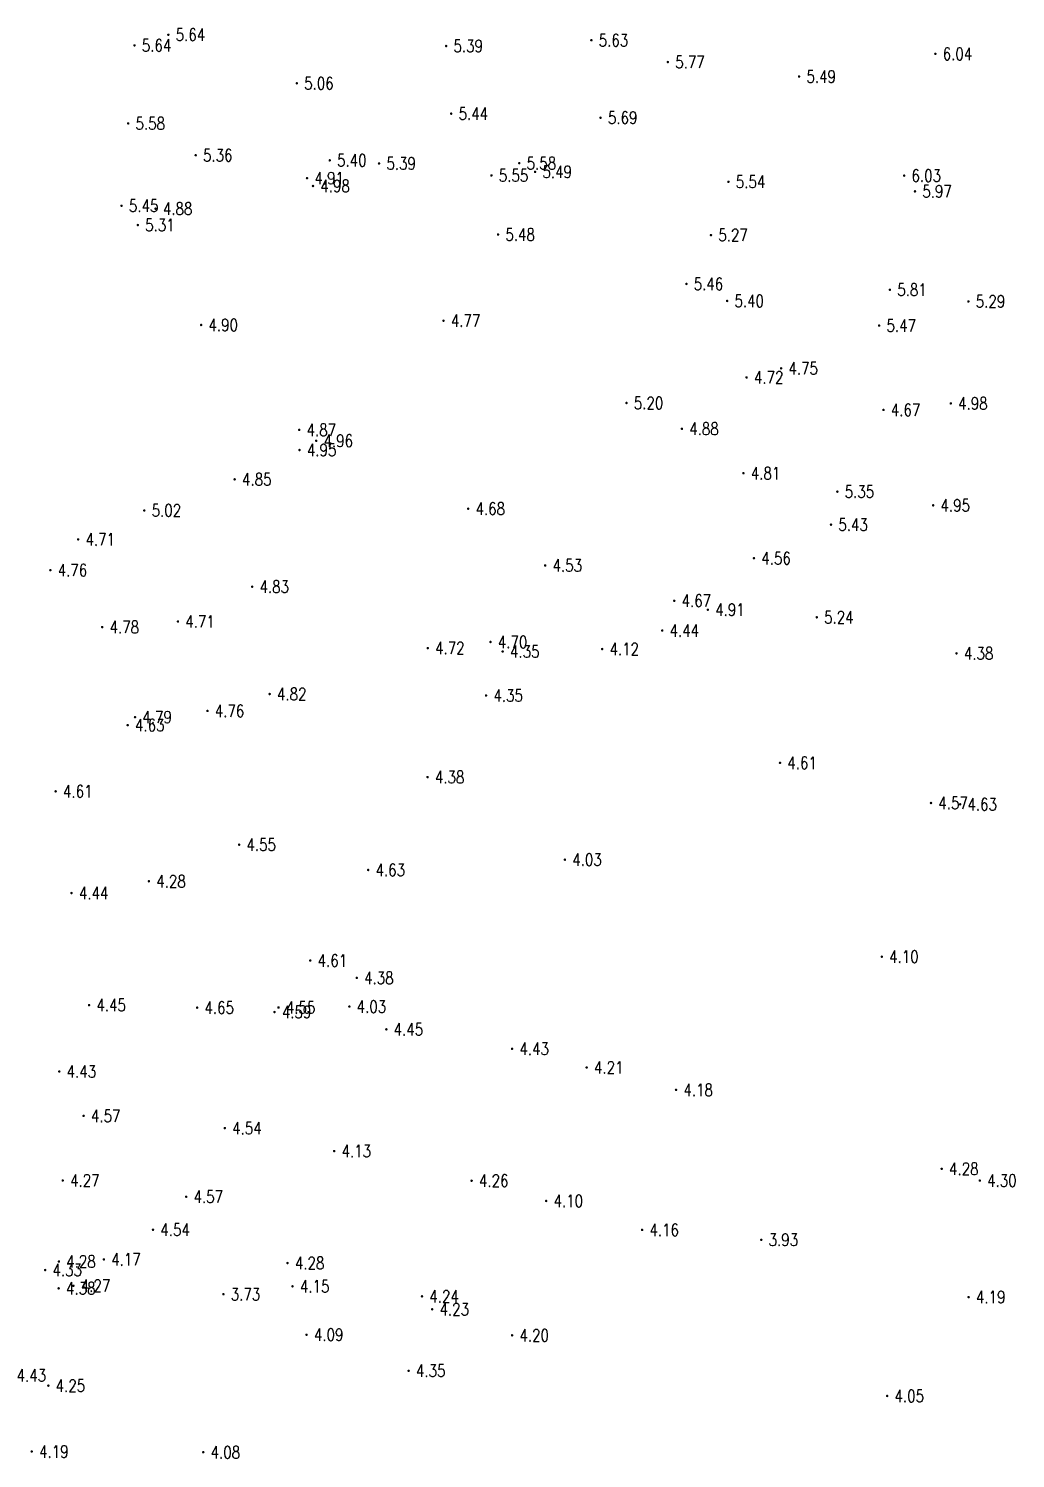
# Model space of a CAD drawing. Extents: x 476861 to 479475, y 2367369 to 2370541.
# Drawn here: x 478291 to 478371.3, y 2369032 to 2369148.5 of the extents above; entities that cross this region are included whole.
import ezdxf
from ezdxf.enums import TextEntityAlignment as Align

# ---------------------------------------------------------------- set-up
doc = ezdxf.new("R2010")
doc.units = 0
doc.header["$LTSCALE"] = 0.5
doc.layers.get('0').update_dxf_attribs({"linetype": 'CONTINUOUS'})
doc.layers.add('GCD', color=1, linetype='CONTINUOUS')
doc.styles.add('HZ', font='rs.shx', dxfattribs={"width": 0.8, "bigfont": 'hztxt.shx'})

# ---------------------------------------------------------------- blocks, each defined once
blk = doc.blocks.new('GC200')
at = {"linetype": 'Continuous', "const_width": 0.2, "flags": 128}
blk.add_lwpolyline([(-0.1, 0, 1), (0.1, 0, 1)], format="xyb", close=True, dxfattribs=at)

msp = doc.modelspace()

# ---------------------------------------------------------------- block references
at = {"layer": 'GCD', "linetype": 'Continuous'}
ref = msp.add_blockref('GC200', (478302.332, 2369147.967, 5.638), dxfattribs=dict(at, xscale=0.5, yscale=0.5, zscale=0.5))
ref.add_attrib('height', '5.64', dxfattribs={"linetype": 'Continuous', "height": 1, "style": 'HZ', "width": 0.8}).set_placement((478302.932, 2369147.967, 5.638), align=Align.MIDDLE_LEFT)
ref = msp.add_blockref('GC200', (478299.577, 2369147.097, 5.641), dxfattribs=dict(at, xscale=0.5, yscale=0.5, zscale=0.5))
ref.add_attrib('height', '5.64', dxfattribs={"linetype": 'Continuous', "height": 1, "style": 'HZ', "width": 0.8}).set_placement((478300.177, 2369147.097, 5.641), align=Align.MIDDLE_LEFT)
ref = msp.add_blockref('GC200', (478324.95, 2369147.049, 5.389), dxfattribs=dict(at, xscale=0.5, yscale=0.5, zscale=0.5))
ref.add_attrib('height', '5.39', dxfattribs={"linetype": 'Continuous', "height": 1, "style": 'HZ', "width": 0.8}).set_placement((478325.55, 2369147.049, 5.389), align=Align.MIDDLE_LEFT)
ref = msp.add_blockref('GC200', (478336.775, 2369147.518, 5.633), dxfattribs=dict(at, xscale=0.5, yscale=0.5, zscale=0.5))
ref.add_attrib('height', '5.63', dxfattribs={"linetype": 'Continuous', "height": 1, "style": 'HZ', "width": 0.8}).set_placement((478337.375, 2369147.518, 5.633), align=Align.MIDDLE_LEFT)
ref = msp.add_blockref('GC200', (478343.003, 2369145.743, 5.768), dxfattribs=dict(at, xscale=0.5, yscale=0.5, zscale=0.5))
ref.add_attrib('height', '5.77', dxfattribs={"linetype": 'Continuous', "height": 1, "style": 'HZ', "width": 0.8}).set_placement((478343.603, 2369145.743, 5.768), align=Align.MIDDLE_LEFT)
ref = msp.add_blockref('GC200', (478364.785, 2369146.408, 6.04), dxfattribs=dict(at, xscale=0.5, yscale=0.5, zscale=0.5))
ref.add_attrib('height', '6.04', dxfattribs={"linetype": 'Continuous', "height": 1, "style": 'HZ', "width": 0.8}).set_placement((478365.385, 2369146.408, 6.04), align=Align.MIDDLE_LEFT)
ref = msp.add_blockref('GC200', (478353.687, 2369144.563, 5.491), dxfattribs=dict(at, xscale=0.5, yscale=0.5, zscale=0.5))
ref.add_attrib('height', '5.49', dxfattribs={"linetype": 'Continuous', "height": 1, "style": 'HZ', "width": 0.8}).set_placement((478354.287, 2369144.563, 5.491), align=Align.MIDDLE_LEFT)
ref = msp.add_blockref('GC200', (478312.793, 2369144.012, 5.062), dxfattribs=dict(at, xscale=0.5, yscale=0.5, zscale=0.5))
ref.add_attrib('height', '5.06', dxfattribs={"linetype": 'Continuous', "height": 1, "style": 'HZ', "width": 0.8}).set_placement((478313.393, 2369144.012, 5.062), align=Align.MIDDLE_LEFT)
ref = msp.add_blockref('GC200', (478299.064, 2369140.744, 5.58), dxfattribs=dict(at, xscale=0.5, yscale=0.5, zscale=0.5))
ref.add_attrib('height', '5.58', dxfattribs={"linetype": 'Continuous', "height": 1, "style": 'HZ', "width": 0.8}).set_placement((478299.664, 2369140.744, 5.58), align=Align.MIDDLE_LEFT)
ref = msp.add_blockref('GC200', (478325.366, 2369141.541, 5.439), dxfattribs=dict(at, xscale=0.5, yscale=0.5, zscale=0.5))
ref.add_attrib('height', '5.44', dxfattribs={"linetype": 'Continuous', "height": 1, "style": 'HZ', "width": 0.8}).set_placement((478325.966, 2369141.541, 5.439), align=Align.MIDDLE_LEFT)
ref = msp.add_blockref('GC200', (478337.524, 2369141.211, 5.69), dxfattribs=dict(at, xscale=0.5, yscale=0.5, zscale=0.5))
ref.add_attrib('height', '5.69', dxfattribs={"linetype": 'Continuous', "height": 1, "style": 'HZ', "width": 0.8}).set_placement((478338.124, 2369141.211, 5.69), align=Align.MIDDLE_LEFT)
ref = msp.add_blockref('GC200', (478304.558, 2369138.153, 5.358), dxfattribs=dict(at, xscale=0.5, yscale=0.5, zscale=0.5))
ref.add_attrib('height', '5.36', dxfattribs={"linetype": 'Continuous', "height": 1, "style": 'HZ', "width": 0.8}).set_placement((478305.158, 2369138.153, 5.358), align=Align.MIDDLE_LEFT)
ref = msp.add_blockref('GC200', (478315.472, 2369137.739, 5.395), dxfattribs=dict(at, xscale=0.5, yscale=0.5, zscale=0.5))
ref.add_attrib('height', '5.40', dxfattribs={"linetype": 'Continuous', "height": 1, "style": 'HZ', "width": 0.8}).set_placement((478316.072, 2369137.739, 5.395), align=Align.MIDDLE_LEFT)
ref = msp.add_blockref('GC200', (478319.488, 2369137.487, 5.391), dxfattribs=dict(at, xscale=0.5, yscale=0.5, zscale=0.5))
ref.add_attrib('height', '5.39', dxfattribs={"linetype": 'Continuous', "height": 1, "style": 'HZ', "width": 0.8}).set_placement((478320.088, 2369137.487, 5.391), align=Align.MIDDLE_LEFT)
ref = msp.add_blockref('GC200', (478330.904, 2369137.507, 5.579), dxfattribs=dict(at, xscale=0.5, yscale=0.5, zscale=0.5))
ref.add_attrib('height', '5.58', dxfattribs={"linetype": 'Continuous', "height": 1, "style": 'HZ', "width": 0.8}).set_placement((478331.504, 2369137.507, 5.579), align=Align.MIDDLE_LEFT)
ref = msp.add_blockref('GC200', (478313.625, 2369136.29, 4.912), dxfattribs=dict(at, xscale=0.5, yscale=0.5, zscale=0.5))
ref.add_attrib('height', '4.91', dxfattribs={"linetype": 'Continuous', "height": 1, "style": 'HZ', "width": 0.8}).set_placement((478314.225, 2369136.29, 4.912), align=Align.MIDDLE_LEFT)
ref = msp.add_blockref('GC200', (478328.642, 2369136.508, 5.549), dxfattribs=dict(at, xscale=0.5, yscale=0.5, zscale=0.5))
ref.add_attrib('height', '5.55', dxfattribs={"linetype": 'Continuous', "height": 1, "style": 'HZ', "width": 0.8}).set_placement((478329.242, 2369136.508, 5.549), align=Align.MIDDLE_LEFT)
ref = msp.add_blockref('GC200', (478332.193, 2369136.802, 5.485), dxfattribs=dict(at, xscale=0.5, yscale=0.5, zscale=0.5))
ref.add_attrib('height', '5.49', dxfattribs={"linetype": 'Continuous', "height": 1, "style": 'HZ', "width": 0.8}).set_placement((478332.793, 2369136.802, 5.485), align=Align.MIDDLE_LEFT)
ref = msp.add_blockref('GC200', (478347.937, 2369135.993, 5.54), dxfattribs=dict(at, xscale=0.5, yscale=0.5, zscale=0.5))
ref.add_attrib('height', '5.54', dxfattribs={"linetype": 'Continuous', "height": 1, "style": 'HZ', "width": 0.8}).set_placement((478348.537, 2369135.993, 5.54), align=Align.MIDDLE_LEFT)
ref = msp.add_blockref('GC200', (478362.243, 2369136.496, 6.031), dxfattribs=dict(at, xscale=0.5, yscale=0.5, zscale=0.5))
ref.add_attrib('height', '6.03', dxfattribs={"linetype": 'Continuous', "height": 1, "style": 'HZ', "width": 0.8}).set_placement((478362.843, 2369136.496, 6.031), align=Align.MIDDLE_LEFT)
ref = msp.add_blockref('GC200', (478314.109, 2369135.65, 4.978), dxfattribs=dict(at, xscale=0.5, yscale=0.5, zscale=0.5))
ref.add_attrib('height', '4.98', dxfattribs={"linetype": 'Continuous', "height": 1, "style": 'HZ', "width": 0.8}).set_placement((478314.709, 2369135.65, 4.978), align=Align.MIDDLE_LEFT)
ref = msp.add_blockref('GC200', (478363.123, 2369135.213, 5.966), dxfattribs=dict(at, xscale=0.5, yscale=0.5, zscale=0.5))
ref.add_attrib('height', '5.97', dxfattribs={"linetype": 'Continuous', "height": 1, "style": 'HZ', "width": 0.8}).set_placement((478363.723, 2369135.213, 5.966), align=Align.MIDDLE_LEFT)
ref = msp.add_blockref('GC200', (478298.522, 2369134.042, 5.447), dxfattribs=dict(at, xscale=0.5, yscale=0.5, zscale=0.5))
ref.add_attrib('height', '5.45', dxfattribs={"linetype": 'Continuous', "height": 1, "style": 'HZ', "width": 0.8}).set_placement((478299.122, 2369134.042, 5.447), align=Align.MIDDLE_LEFT)
ref = msp.add_blockref('GC200', (478301.291, 2369133.803, 4.882), dxfattribs=dict(at, xscale=0.5, yscale=0.5, zscale=0.5))
ref.add_attrib('height', '4.88', dxfattribs={"linetype": 'Continuous', "height": 1, "style": 'HZ', "width": 0.8}).set_placement((478301.891, 2369133.803, 4.882), align=Align.MIDDLE_LEFT)
ref = msp.add_blockref('GC200', (478299.849, 2369132.47, 5.312), dxfattribs=dict(at, xscale=0.5, yscale=0.5, zscale=0.5))
ref.add_attrib('height', '5.31', dxfattribs={"linetype": 'Continuous', "height": 1, "style": 'HZ', "width": 0.8}).set_placement((478300.449, 2369132.47, 5.312), align=Align.MIDDLE_LEFT)
ref = msp.add_blockref('GC200', (478329.178, 2369131.697, 5.48), dxfattribs=dict(at, xscale=0.5, yscale=0.5, zscale=0.5))
ref.add_attrib('height', '5.48', dxfattribs={"linetype": 'Continuous', "height": 1, "style": 'HZ', "width": 0.8}).set_placement((478329.778, 2369131.697, 5.48), align=Align.MIDDLE_LEFT)
ref = msp.add_blockref('GC200', (478346.513, 2369131.655, 5.267), dxfattribs=dict(at, xscale=0.5, yscale=0.5, zscale=0.5))
ref.add_attrib('height', '5.27', dxfattribs={"linetype": 'Continuous', "height": 1, "style": 'HZ', "width": 0.8}).set_placement((478347.113, 2369131.655, 5.267), align=Align.MIDDLE_LEFT)
ref = msp.add_blockref('GC200', (478344.512, 2369127.675, 5.462), dxfattribs=dict(at, xscale=0.5, yscale=0.5, zscale=0.5))
ref.add_attrib('height', '5.46', dxfattribs={"linetype": 'Continuous', "height": 1, "style": 'HZ', "width": 0.8}).set_placement((478345.112, 2369127.675, 5.462), align=Align.MIDDLE_LEFT)
ref = msp.add_blockref('GC200', (478361.083, 2369127.204, 5.806), dxfattribs=dict(at, xscale=0.5, yscale=0.5, zscale=0.5))
ref.add_attrib('height', '5.81', dxfattribs={"linetype": 'Continuous', "height": 1, "style": 'HZ', "width": 0.8}).set_placement((478361.683, 2369127.204, 5.806), align=Align.MIDDLE_LEFT)
ref = msp.add_blockref('GC200', (478347.825, 2369126.291, 5.4), dxfattribs=dict(at, xscale=0.5, yscale=0.5, zscale=0.5))
ref.add_attrib('height', '5.40', dxfattribs={"linetype": 'Continuous', "height": 1, "style": 'HZ', "width": 0.8}).set_placement((478348.425, 2369126.291, 5.4), align=Align.MIDDLE_LEFT)
ref = msp.add_blockref('GC200', (478367.473, 2369126.251, 5.292), dxfattribs=dict(at, xscale=0.5, yscale=0.5, zscale=0.5))
ref.add_attrib('height', '5.29', dxfattribs={"linetype": 'Continuous', "height": 1, "style": 'HZ', "width": 0.8}).set_placement((478368.073, 2369126.251, 5.292), align=Align.MIDDLE_LEFT)
ref = msp.add_blockref('GC200', (478305.002, 2369124.333, 4.9), dxfattribs=dict(at, xscale=0.5, yscale=0.5, zscale=0.5))
ref.add_attrib('height', '4.90', dxfattribs={"linetype": 'Continuous', "height": 1, "style": 'HZ', "width": 0.8}).set_placement((478305.602, 2369124.333, 4.9), align=Align.MIDDLE_LEFT)
ref = msp.add_blockref('GC200', (478324.735, 2369124.683, 4.767), dxfattribs=dict(at, xscale=0.5, yscale=0.5, zscale=0.5))
ref.add_attrib('height', '4.77', dxfattribs={"linetype": 'Continuous', "height": 1, "style": 'HZ', "width": 0.8}).set_placement((478325.335, 2369124.683, 4.767), align=Align.MIDDLE_LEFT)
ref = msp.add_blockref('GC200', (478360.206, 2369124.286, 5.466), dxfattribs=dict(at, xscale=0.5, yscale=0.5, zscale=0.5))
ref.add_attrib('height', '5.47', dxfattribs={"linetype": 'Continuous', "height": 1, "style": 'HZ', "width": 0.8}).set_placement((478360.806, 2369124.286, 5.466), align=Align.MIDDLE_LEFT)
ref = msp.add_blockref('GC200', (478349.411, 2369120.063, 4.717), dxfattribs=dict(at, xscale=0.5, yscale=0.5, zscale=0.5))
ref.add_attrib('height', '4.72', dxfattribs={"linetype": 'Continuous', "height": 1, "style": 'HZ', "width": 0.8}).set_placement((478350.011, 2369120.063, 4.717), align=Align.MIDDLE_LEFT)
ref = msp.add_blockref('GC200', (478352.222, 2369120.803, 4.754), dxfattribs=dict(at, xscale=0.5, yscale=0.5, zscale=0.5))
ref.add_attrib('height', '4.75', dxfattribs={"linetype": 'Continuous', "height": 1, "style": 'HZ', "width": 0.8}).set_placement((478352.822, 2369120.803, 4.754), align=Align.MIDDLE_LEFT)
ref = msp.add_blockref('GC200', (478339.63, 2369117.983, 5.197), dxfattribs=dict(at, xscale=0.5, yscale=0.5, zscale=0.5))
ref.add_attrib('height', '5.20', dxfattribs={"linetype": 'Continuous', "height": 1, "style": 'HZ', "width": 0.8}).set_placement((478340.23, 2369117.983, 5.197), align=Align.MIDDLE_LEFT)
ref = msp.add_blockref('GC200', (478360.557, 2369117.42, 4.67), dxfattribs=dict(at, xscale=0.5, yscale=0.5, zscale=0.5))
ref.add_attrib('height', '4.67', dxfattribs={"linetype": 'Continuous', "height": 1, "style": 'HZ', "width": 0.8}).set_placement((478361.157, 2369117.42, 4.67), align=Align.MIDDLE_LEFT)
ref = msp.add_blockref('GC200', (478366.038, 2369117.949, 4.98), dxfattribs=dict(at, xscale=0.5, yscale=0.5, zscale=0.5))
ref.add_attrib('height', '4.98', dxfattribs={"linetype": 'Continuous', "height": 1, "style": 'HZ', "width": 0.8}).set_placement((478366.638, 2369117.949, 4.98), align=Align.MIDDLE_LEFT)
ref = msp.add_blockref('GC200', (478312.989, 2369115.793, 4.869), dxfattribs=dict(at, xscale=0.5, yscale=0.5, zscale=0.5))
ref.add_attrib('height', '4.87', dxfattribs={"linetype": 'Continuous', "height": 1, "style": 'HZ', "width": 0.8}).set_placement((478313.589, 2369115.793, 4.869), align=Align.MIDDLE_LEFT)
ref = msp.add_blockref('GC200', (478344.145, 2369115.882, 4.879), dxfattribs=dict(at, xscale=0.5, yscale=0.5, zscale=0.5))
ref.add_attrib('height', '4.88', dxfattribs={"linetype": 'Continuous', "height": 1, "style": 'HZ', "width": 0.8}).set_placement((478344.745, 2369115.882, 4.879), align=Align.MIDDLE_LEFT)
ref = msp.add_blockref('GC200', (478313.012, 2369114.153, 4.948), dxfattribs=dict(at, xscale=0.5, yscale=0.5, zscale=0.5))
ref.add_attrib('height', '4.95', dxfattribs={"linetype": 'Continuous', "height": 1, "style": 'HZ', "width": 0.8}).set_placement((478313.612, 2369114.153, 4.948), align=Align.MIDDLE_LEFT)
ref = msp.add_blockref('GC200', (478314.37, 2369114.904, 4.956), dxfattribs=dict(at, xscale=0.5, yscale=0.5, zscale=0.5))
ref.add_attrib('height', '4.96', dxfattribs={"linetype": 'Continuous', "height": 1, "style": 'HZ', "width": 0.8}).set_placement((478314.97, 2369114.904, 4.956), align=Align.MIDDLE_LEFT)
ref = msp.add_blockref('GC200', (478307.734, 2369111.765, 4.853), dxfattribs=dict(at, xscale=0.5, yscale=0.5, zscale=0.5))
ref.add_attrib('height', '4.85', dxfattribs={"linetype": 'Continuous', "height": 1, "style": 'HZ', "width": 0.8}).set_placement((478308.334, 2369111.765, 4.853), align=Align.MIDDLE_LEFT)
ref = msp.add_blockref('GC200', (478349.154, 2369112.261, 4.814), dxfattribs=dict(at, xscale=0.5, yscale=0.5, zscale=0.5))
ref.add_attrib('height', '4.81', dxfattribs={"linetype": 'Continuous', "height": 1, "style": 'HZ', "width": 0.8}).set_placement((478349.754, 2369112.261, 4.814), align=Align.MIDDLE_LEFT)
ref = msp.add_blockref('GC200', (478356.802, 2369110.764, 5.345), dxfattribs=dict(at, xscale=0.5, yscale=0.5, zscale=0.5))
ref.add_attrib('height', '5.35', dxfattribs={"linetype": 'Continuous', "height": 1, "style": 'HZ', "width": 0.8}).set_placement((478357.402, 2369110.764, 5.345), align=Align.MIDDLE_LEFT)
ref = msp.add_blockref('GC200', (478300.374, 2369109.233, 5.016), dxfattribs=dict(at, xscale=0.5, yscale=0.5, zscale=0.5))
ref.add_attrib('height', '5.02', dxfattribs={"linetype": 'Continuous', "height": 1, "style": 'HZ', "width": 0.8}).set_placement((478300.974, 2369109.233, 5.016), align=Align.MIDDLE_LEFT)
ref = msp.add_blockref('GC200', (478326.746, 2369109.373, 4.68), dxfattribs=dict(at, xscale=0.5, yscale=0.5, zscale=0.5))
ref.add_attrib('height', '4.68', dxfattribs={"linetype": 'Continuous', "height": 1, "style": 'HZ', "width": 0.8}).set_placement((478327.346, 2369109.373, 4.68), align=Align.MIDDLE_LEFT)
ref = msp.add_blockref('GC200', (478364.603, 2369109.648, 4.95), dxfattribs=dict(at, xscale=0.5, yscale=0.5, zscale=0.5))
ref.add_attrib('height', '4.95', dxfattribs={"linetype": 'Continuous', "height": 1, "style": 'HZ', "width": 0.8}).set_placement((478365.203, 2369109.648, 4.95), align=Align.MIDDLE_LEFT)
ref = msp.add_blockref('GC200', (478356.288, 2369108.072, 5.432), dxfattribs=dict(at, xscale=0.5, yscale=0.5, zscale=0.5))
ref.add_attrib('height', '5.43', dxfattribs={"linetype": 'Continuous', "height": 1, "style": 'HZ', "width": 0.8}).set_placement((478356.888, 2369108.072, 5.432), align=Align.MIDDLE_LEFT)
ref = msp.add_blockref('GC200', (478294.99, 2369106.871, 4.707), dxfattribs=dict(at, xscale=0.5, yscale=0.5, zscale=0.5))
ref.add_attrib('height', '4.71', dxfattribs={"linetype": 'Continuous', "height": 1, "style": 'HZ', "width": 0.8}).set_placement((478295.59, 2369106.871, 4.707), align=Align.MIDDLE_LEFT)
ref = msp.add_blockref('GC200', (478333.014, 2369104.752, 4.528), dxfattribs=dict(at, xscale=0.5, yscale=0.5, zscale=0.5))
ref.add_attrib('height', '4.53', dxfattribs={"linetype": 'Continuous', "height": 1, "style": 'HZ', "width": 0.8}).set_placement((478333.614, 2369104.752, 4.528), align=Align.MIDDLE_LEFT)
ref = msp.add_blockref('GC200', (478350.014, 2369105.341, 4.563), dxfattribs=dict(at, xscale=0.5, yscale=0.5, zscale=0.5))
ref.add_attrib('height', '4.56', dxfattribs={"linetype": 'Continuous', "height": 1, "style": 'HZ', "width": 0.8}).set_placement((478350.614, 2369105.341, 4.563), align=Align.MIDDLE_LEFT)
ref = msp.add_blockref('GC200', (478292.727, 2369104.368, 4.755), dxfattribs=dict(at, xscale=0.5, yscale=0.5, zscale=0.5))
ref.add_attrib('height', '4.76', dxfattribs={"linetype": 'Continuous', "height": 1, "style": 'HZ', "width": 0.8}).set_placement((478293.327, 2369104.368, 4.755), align=Align.MIDDLE_LEFT)
ref = msp.add_blockref('GC200', (478309.157, 2369103.022, 4.83), dxfattribs=dict(at, xscale=0.5, yscale=0.5, zscale=0.5))
ref.add_attrib('height', '4.83', dxfattribs={"linetype": 'Continuous', "height": 1, "style": 'HZ', "width": 0.8}).set_placement((478309.757, 2369103.022, 4.83), align=Align.MIDDLE_LEFT)
ref = msp.add_blockref('GC200', (478343.527, 2369101.88, 4.673), dxfattribs=dict(at, xscale=0.5, yscale=0.5, zscale=0.5))
ref.add_attrib('height', '4.67', dxfattribs={"linetype": 'Continuous', "height": 1, "style": 'HZ', "width": 0.8}).set_placement((478344.127, 2369101.88, 4.673), align=Align.MIDDLE_LEFT)
ref = msp.add_blockref('GC200', (478346.257, 2369101.148, 4.909), dxfattribs=dict(at, xscale=0.5, yscale=0.5, zscale=0.5))
ref.add_attrib('height', '4.91', dxfattribs={"linetype": 'Continuous', "height": 1, "style": 'HZ', "width": 0.8}).set_placement((478346.857, 2369101.148, 4.909), align=Align.MIDDLE_LEFT)
ref = msp.add_blockref('GC200', (478303.113, 2369100.188, 4.714), dxfattribs=dict(at, xscale=0.5, yscale=0.5, zscale=0.5))
ref.add_attrib('height', '4.71', dxfattribs={"linetype": 'Continuous', "height": 1, "style": 'HZ', "width": 0.8}).set_placement((478303.713, 2369100.188, 4.714), align=Align.MIDDLE_LEFT)
ref = msp.add_blockref('GC200', (478355.125, 2369100.532, 5.242), dxfattribs=dict(at, xscale=0.5, yscale=0.5, zscale=0.5))
ref.add_attrib('height', '5.24', dxfattribs={"linetype": 'Continuous', "height": 1, "style": 'HZ', "width": 0.8}).set_placement((478355.725, 2369100.532, 5.242), align=Align.MIDDLE_LEFT)
ref = msp.add_blockref('GC200', (478296.947, 2369099.731, 4.784), dxfattribs=dict(at, xscale=0.5, yscale=0.5, zscale=0.5))
ref.add_attrib('height', '4.78', dxfattribs={"linetype": 'Continuous', "height": 1, "style": 'HZ', "width": 0.8}).set_placement((478297.547, 2369099.731, 4.784), align=Align.MIDDLE_LEFT)
ref = msp.add_blockref('GC200', (478342.548, 2369099.451, 4.444), dxfattribs=dict(at, xscale=0.5, yscale=0.5, zscale=0.5))
ref.add_attrib('height', '4.44', dxfattribs={"linetype": 'Continuous', "height": 1, "style": 'HZ', "width": 0.8}).set_placement((478343.148, 2369099.451, 4.444), align=Align.MIDDLE_LEFT)
ref = msp.add_blockref('GC200', (478323.453, 2369098.024, 4.722), dxfattribs=dict(at, xscale=0.5, yscale=0.5, zscale=0.5))
ref.add_attrib('height', '4.72', dxfattribs={"linetype": 'Continuous', "height": 1, "style": 'HZ', "width": 0.8}).set_placement((478324.053, 2369098.024, 4.722), align=Align.MIDDLE_LEFT)
ref = msp.add_blockref('GC200', (478328.561, 2369098.522, 4.702), dxfattribs=dict(at, xscale=0.5, yscale=0.5, zscale=0.5))
ref.add_attrib('height', '4.70', dxfattribs={"linetype": 'Continuous', "height": 1, "style": 'HZ', "width": 0.8}).set_placement((478329.161, 2369098.522, 4.702), align=Align.MIDDLE_LEFT)
ref = msp.add_blockref('GC200', (478329.552, 2369097.749, 4.349), dxfattribs=dict(at, xscale=0.5, yscale=0.5, zscale=0.5))
ref.add_attrib('height', '4.35', dxfattribs={"linetype": 'Continuous', "height": 1, "style": 'HZ', "width": 0.8}).set_placement((478330.152, 2369097.749, 4.349), align=Align.MIDDLE_LEFT)
ref = msp.add_blockref('GC200', (478337.654, 2369097.946, 4.122), dxfattribs=dict(at, xscale=0.5, yscale=0.5, zscale=0.5))
ref.add_attrib('height', '4.12', dxfattribs={"linetype": 'Continuous', "height": 1, "style": 'HZ', "width": 0.8}).set_placement((478338.254, 2369097.946, 4.122), align=Align.MIDDLE_LEFT)
ref = msp.add_blockref('GC200', (478366.507, 2369097.593, 4.38), dxfattribs=dict(at, xscale=0.5, yscale=0.5, zscale=0.5))
ref.add_attrib('height', '4.38', dxfattribs={"linetype": 'Continuous', "height": 1, "style": 'HZ', "width": 0.8}).set_placement((478367.107, 2369097.593, 4.38), align=Align.MIDDLE_LEFT)
ref = msp.add_blockref('GC200', (478310.58, 2369094.283, 4.823), dxfattribs=dict(at, xscale=0.5, yscale=0.5, zscale=0.5))
ref.add_attrib('height', '4.82', dxfattribs={"linetype": 'Continuous', "height": 1, "style": 'HZ', "width": 0.8}).set_placement((478311.18, 2369094.283, 4.823), align=Align.MIDDLE_LEFT)
ref = msp.add_blockref('GC200', (478328.201, 2369094.166, 4.346), dxfattribs=dict(at, xscale=0.5, yscale=0.5, zscale=0.5))
ref.add_attrib('height', '4.35', dxfattribs={"linetype": 'Continuous', "height": 1, "style": 'HZ', "width": 0.8}).set_placement((478328.801, 2369094.166, 4.346), align=Align.MIDDLE_LEFT)
ref = msp.add_blockref('GC200', (478305.516, 2369092.91, 4.763), dxfattribs=dict(at, xscale=0.5, yscale=0.5, zscale=0.5))
ref.add_attrib('height', '4.76', dxfattribs={"linetype": 'Continuous', "height": 1, "style": 'HZ', "width": 0.8}).set_placement((478306.116, 2369092.91, 4.763), align=Align.MIDDLE_LEFT)
ref = msp.add_blockref('GC200', (478299.021, 2369091.747, 4.628), dxfattribs=dict(at, xscale=0.5, yscale=0.5, zscale=0.5))
ref.add_attrib('height', '4.63', dxfattribs={"linetype": 'Continuous', "height": 1, "style": 'HZ', "width": 0.8}).set_placement((478299.621, 2369091.747, 4.628), align=Align.MIDDLE_LEFT)
ref = msp.add_blockref('GC200', (478299.619, 2369092.399, 4.79), dxfattribs=dict(at, xscale=0.5, yscale=0.5, zscale=0.5))
ref.add_attrib('height', '4.79', dxfattribs={"linetype": 'Continuous', "height": 1, "style": 'HZ', "width": 0.8}).set_placement((478300.219, 2369092.399, 4.79), align=Align.MIDDLE_LEFT)
ref = msp.add_blockref('GC200', (478352.134, 2369088.678, 4.612), dxfattribs=dict(at, xscale=0.5, yscale=0.5, zscale=0.5))
ref.add_attrib('height', '4.61', dxfattribs={"linetype": 'Continuous', "height": 1, "style": 'HZ', "width": 0.8}).set_placement((478352.734, 2369088.678, 4.612), align=Align.MIDDLE_LEFT)
ref = msp.add_blockref('GC200', (478323.436, 2369087.517, 4.378), dxfattribs=dict(at, xscale=0.5, yscale=0.5, zscale=0.5))
ref.add_attrib('height', '4.38', dxfattribs={"linetype": 'Continuous', "height": 1, "style": 'HZ', "width": 0.8}).set_placement((478324.036, 2369087.517, 4.378), align=Align.MIDDLE_LEFT)
ref = msp.add_blockref('GC200', (478293.159, 2369086.358, 4.607), dxfattribs=dict(at, xscale=0.5, yscale=0.5, zscale=0.5))
ref.add_attrib('height', '4.61', dxfattribs={"linetype": 'Continuous', "height": 1, "style": 'HZ', "width": 0.8}).set_placement((478293.759, 2369086.358, 4.607), align=Align.MIDDLE_LEFT)
ref = msp.add_blockref('GC200', (478364.427, 2369085.412, 4.567), dxfattribs=dict(at, xscale=0.5, yscale=0.5, zscale=0.5))
ref.add_attrib('height', '4.57', dxfattribs={"linetype": 'Continuous', "height": 1, "style": 'HZ', "width": 0.8}).set_placement((478365.027, 2369085.412, 4.567), align=Align.MIDDLE_LEFT)
ref = msp.add_blockref('GC200', (478366.799, 2369085.303, 4.627), dxfattribs=dict(at, xscale=0.5, yscale=0.5, zscale=0.5))
ref.add_attrib('height', '4.63', dxfattribs={"linetype": 'Continuous', "height": 1, "style": 'HZ', "width": 0.8}).set_placement((478367.399, 2369085.303, 4.627), align=Align.MIDDLE_LEFT)
ref = msp.add_blockref('GC200', (478308.094, 2369082.017, 4.549), dxfattribs=dict(at, xscale=0.5, yscale=0.5, zscale=0.5))
ref.add_attrib('height', '4.55', dxfattribs={"linetype": 'Continuous', "height": 1, "style": 'HZ', "width": 0.8}).set_placement((478308.694, 2369082.017, 4.549), align=Align.MIDDLE_LEFT)
ref = msp.add_blockref('GC200', (478334.622, 2369080.796, 4.03), dxfattribs=dict(at, xscale=0.5, yscale=0.5, zscale=0.5))
ref.add_attrib('height', '4.03', dxfattribs={"linetype": 'Continuous', "height": 1, "style": 'HZ', "width": 0.8}).set_placement((478335.222, 2369080.796, 4.03), align=Align.MIDDLE_LEFT)
ref = msp.add_blockref('GC200', (478300.752, 2369079.037, 4.282), dxfattribs=dict(at, xscale=0.5, yscale=0.5, zscale=0.5))
ref.add_attrib('height', '4.28', dxfattribs={"linetype": 'Continuous', "height": 1, "style": 'HZ', "width": 0.8}).set_placement((478301.352, 2369079.037, 4.282), align=Align.MIDDLE_LEFT)
ref = msp.add_blockref('GC200', (478318.604, 2369079.957, 4.63), dxfattribs=dict(at, xscale=0.5, yscale=0.5, zscale=0.5))
ref.add_attrib('height', '4.63', dxfattribs={"linetype": 'Continuous', "height": 1, "style": 'HZ', "width": 0.8}).set_placement((478319.204, 2369079.957, 4.63), align=Align.MIDDLE_LEFT)
ref = msp.add_blockref('GC200', (478294.452, 2369078.08, 4.44), dxfattribs=dict(at, xscale=0.5, yscale=0.5, zscale=0.5))
ref.add_attrib('height', '4.44', dxfattribs={"linetype": 'Continuous', "height": 1, "style": 'HZ', "width": 0.8}).set_placement((478295.052, 2369078.08, 4.44), align=Align.MIDDLE_LEFT)
ref = msp.add_blockref('GC200', (478313.889, 2369072.581, 4.614), dxfattribs=dict(at, xscale=0.5, yscale=0.5, zscale=0.5))
ref.add_attrib('height', '4.61', dxfattribs={"linetype": 'Continuous', "height": 1, "style": 'HZ', "width": 0.8}).set_placement((478314.489, 2369072.581, 4.614), align=Align.MIDDLE_LEFT)
ref = msp.add_blockref('GC200', (478360.422, 2369072.897, 4.1), dxfattribs=dict(at, xscale=0.5, yscale=0.5, zscale=0.5))
ref.add_attrib('height', '4.10', dxfattribs={"linetype": 'Continuous', "height": 1, "style": 'HZ', "width": 0.8}).set_placement((478361.022, 2369072.897, 4.1), align=Align.MIDDLE_LEFT)
ref = msp.add_blockref('GC200', (478317.673, 2369071.172, 4.375), dxfattribs=dict(at, xscale=0.5, yscale=0.5, zscale=0.5))
ref.add_attrib('height', '4.38', dxfattribs={"linetype": 'Continuous', "height": 1, "style": 'HZ', "width": 0.8}).set_placement((478318.273, 2369071.172, 4.375), align=Align.MIDDLE_LEFT)
ref = msp.add_blockref('GC200', (478295.878, 2369068.955, 4.45), dxfattribs=dict(at, xscale=0.5, yscale=0.5, zscale=0.5))
ref.add_attrib('height', '4.45', dxfattribs={"linetype": 'Continuous', "height": 1, "style": 'HZ', "width": 0.8}).set_placement((478296.478, 2369068.955, 4.45), align=Align.MIDDLE_LEFT)
ref = msp.add_blockref('GC200', (478304.677, 2369068.747, 4.648), dxfattribs=dict(at, xscale=0.5, yscale=0.5, zscale=0.5))
ref.add_attrib('height', '4.65', dxfattribs={"linetype": 'Continuous', "height": 1, "style": 'HZ', "width": 0.8}).set_placement((478305.277, 2369068.747, 4.648), align=Align.MIDDLE_LEFT)
ref = msp.add_blockref('GC200', (478311.301, 2369068.76, 4.549), dxfattribs=dict(at, xscale=0.5, yscale=0.5, zscale=0.5))
ref.add_attrib('height', '4.55', dxfattribs={"linetype": 'Continuous', "height": 1, "style": 'HZ', "width": 0.8}).set_placement((478311.901, 2369068.76, 4.549), align=Align.MIDDLE_LEFT)
ref = msp.add_blockref('GC200', (478317.07, 2369068.832, 4.025), dxfattribs=dict(at, xscale=0.5, yscale=0.5, zscale=0.5))
ref.add_attrib('height', '4.03', dxfattribs={"linetype": 'Continuous', "height": 1, "style": 'HZ', "width": 0.8}).set_placement((478317.67, 2369068.832, 4.025), align=Align.MIDDLE_LEFT)
ref = msp.add_blockref('GC200', (478310.975, 2369068.391, 4.592), dxfattribs=dict(at, xscale=0.5, yscale=0.5, zscale=0.5))
ref.add_attrib('height', '4.59', dxfattribs={"linetype": 'Continuous', "height": 1, "style": 'HZ', "width": 0.8}).set_placement((478311.575, 2369068.391, 4.592), align=Align.MIDDLE_LEFT)
ref = msp.add_blockref('GC200', (478320.08, 2369066.982, 4.45), dxfattribs=dict(at, xscale=0.5, yscale=0.5, zscale=0.5))
ref.add_attrib('height', '4.45', dxfattribs={"linetype": 'Continuous', "height": 1, "style": 'HZ', "width": 0.8}).set_placement((478320.68, 2369066.982, 4.45), align=Align.MIDDLE_LEFT)
ref = msp.add_blockref('GC200', (478330.321, 2369065.398, 4.425), dxfattribs=dict(at, xscale=0.5, yscale=0.5, zscale=0.5))
ref.add_attrib('height', '4.43', dxfattribs={"linetype": 'Continuous', "height": 1, "style": 'HZ', "width": 0.8}).set_placement((478330.921, 2369065.398, 4.425), align=Align.MIDDLE_LEFT)
ref = msp.add_blockref('GC200', (478336.391, 2369063.876, 4.21), dxfattribs=dict(at, xscale=0.5, yscale=0.5, zscale=0.5))
ref.add_attrib('height', '4.21', dxfattribs={"linetype": 'Continuous', "height": 1, "style": 'HZ', "width": 0.8}).set_placement((478336.991, 2369063.876, 4.21), align=Align.MIDDLE_LEFT)
ref = msp.add_blockref('GC200', (478293.453, 2369063.549, 4.432), dxfattribs=dict(at, xscale=0.5, yscale=0.5, zscale=0.5))
ref.add_attrib('height', '4.43', dxfattribs={"linetype": 'Continuous', "height": 1, "style": 'HZ', "width": 0.8}).set_placement((478294.053, 2369063.549, 4.432), align=Align.MIDDLE_LEFT)
ref = msp.add_blockref('GC200', (478343.67, 2369062.05, 4.184), dxfattribs=dict(at, xscale=0.5, yscale=0.5, zscale=0.5))
ref.add_attrib('height', '4.18', dxfattribs={"linetype": 'Continuous', "height": 1, "style": 'HZ', "width": 0.8}).set_placement((478344.27, 2369062.05, 4.184), align=Align.MIDDLE_LEFT)
ref = msp.add_blockref('GC200', (478295.434, 2369059.934, 4.57), dxfattribs=dict(at, xscale=0.5, yscale=0.5, zscale=0.5))
ref.add_attrib('height', '4.57', dxfattribs={"linetype": 'Continuous', "height": 1, "style": 'HZ', "width": 0.8}).set_placement((478296.034, 2369059.934, 4.57), align=Align.MIDDLE_LEFT)
ref = msp.add_blockref('GC200', (478306.929, 2369058.936, 4.541), dxfattribs=dict(at, xscale=0.5, yscale=0.5, zscale=0.5))
ref.add_attrib('height', '4.54', dxfattribs={"linetype": 'Continuous', "height": 1, "style": 'HZ', "width": 0.8}).set_placement((478307.529, 2369058.936, 4.541), align=Align.MIDDLE_LEFT)
ref = msp.add_blockref('GC200', (478315.836, 2369057.068, 4.13), dxfattribs=dict(at, xscale=0.5, yscale=0.5, zscale=0.5))
ref.add_attrib('height', '4.13', dxfattribs={"linetype": 'Continuous', "height": 1, "style": 'HZ', "width": 0.8}).set_placement((478316.436, 2369057.068, 4.13), align=Align.MIDDLE_LEFT)
ref = msp.add_blockref('GC200', (478293.733, 2369054.674, 4.27), dxfattribs=dict(at, xscale=0.5, yscale=0.5, zscale=0.5))
ref.add_attrib('height', '4.27', dxfattribs={"linetype": 'Continuous', "height": 1, "style": 'HZ', "width": 0.8}).set_placement((478294.333, 2369054.674, 4.27), align=Align.MIDDLE_LEFT)
ref = msp.add_blockref('GC200', (478327.026, 2369054.656, 4.26), dxfattribs=dict(at, xscale=0.5, yscale=0.5, zscale=0.5))
ref.add_attrib('height', '4.26', dxfattribs={"linetype": 'Continuous', "height": 1, "style": 'HZ', "width": 0.8}).set_placement((478327.626, 2369054.656, 4.26), align=Align.MIDDLE_LEFT)
ref = msp.add_blockref('GC200', (478365.298, 2369055.625, 4.284), dxfattribs=dict(at, xscale=0.5, yscale=0.5, zscale=0.5))
ref.add_attrib('height', '4.28', dxfattribs={"linetype": 'Continuous', "height": 1, "style": 'HZ', "width": 0.8}).set_placement((478365.898, 2369055.625, 4.284), align=Align.MIDDLE_LEFT)
ref = msp.add_blockref('GC200', (478368.403, 2369054.669, 4.295), dxfattribs=dict(at, xscale=0.5, yscale=0.5, zscale=0.5))
ref.add_attrib('height', '4.30', dxfattribs={"linetype": 'Continuous', "height": 1, "style": 'HZ', "width": 0.8}).set_placement((478369.003, 2369054.669, 4.295), align=Align.MIDDLE_LEFT)
ref = msp.add_blockref('GC200', (478303.788, 2369053.35, 4.566), dxfattribs=dict(at, xscale=0.5, yscale=0.5, zscale=0.5))
ref.add_attrib('height', '4.57', dxfattribs={"linetype": 'Continuous', "height": 1, "style": 'HZ', "width": 0.8}).set_placement((478304.388, 2369053.35, 4.566), align=Align.MIDDLE_LEFT)
ref = msp.add_blockref('GC200', (478333.098, 2369053.008, 4.1), dxfattribs=dict(at, xscale=0.5, yscale=0.5, zscale=0.5))
ref.add_attrib('height', '4.10', dxfattribs={"linetype": 'Continuous', "height": 1, "style": 'HZ', "width": 0.8}).set_placement((478333.698, 2369053.008, 4.1), align=Align.MIDDLE_LEFT)
ref = msp.add_blockref('GC200', (478301.083, 2369050.665, 4.538), dxfattribs=dict(at, xscale=0.5, yscale=0.5, zscale=0.5))
ref.add_attrib('height', '4.54', dxfattribs={"linetype": 'Continuous', "height": 1, "style": 'HZ', "width": 0.8}).set_placement((478301.683, 2369050.665, 4.538), align=Align.MIDDLE_LEFT)
ref = msp.add_blockref('GC200', (478340.906, 2369050.651, 4.16), dxfattribs=dict(at, xscale=0.5, yscale=0.5, zscale=0.5))
ref.add_attrib('height', '4.16', dxfattribs={"linetype": 'Continuous', "height": 1, "style": 'HZ', "width": 0.8}).set_placement((478341.506, 2369050.651, 4.16), align=Align.MIDDLE_LEFT)
ref = msp.add_blockref('GC200', (478350.609, 2369049.845, 3.927), dxfattribs=dict(at, xscale=0.5, yscale=0.5, zscale=0.5))
ref.add_attrib('height', '3.93', dxfattribs={"linetype": 'Continuous', "height": 1, "style": 'HZ', "width": 0.8}).set_placement((478351.209, 2369049.845, 3.927), align=Align.MIDDLE_LEFT)
ref = msp.add_blockref('GC200', (478293.42, 2369048.077, 4.279), dxfattribs=dict(at, xscale=0.5, yscale=0.5, zscale=0.5))
ref.add_attrib('height', '4.28', dxfattribs={"linetype": 'Continuous', "height": 1, "style": 'HZ', "width": 0.8}).set_placement((478294.02, 2369048.077, 4.279), align=Align.MIDDLE_LEFT)
ref = msp.add_blockref('GC200', (478297.081, 2369048.244, 4.17), dxfattribs=dict(at, xscale=0.5, yscale=0.5, zscale=0.5))
ref.add_attrib('height', '4.17', dxfattribs={"linetype": 'Continuous', "height": 1, "style": 'HZ', "width": 0.8}).set_placement((478297.681, 2369048.244, 4.17), align=Align.MIDDLE_LEFT)
ref = msp.add_blockref('GC200', (478312.037, 2369047.953, 4.28), dxfattribs=dict(at, xscale=0.5, yscale=0.5, zscale=0.5))
ref.add_attrib('height', '4.28', dxfattribs={"linetype": 'Continuous', "height": 1, "style": 'HZ', "width": 0.8}).set_placement((478312.637, 2369047.953, 4.28), align=Align.MIDDLE_LEFT)
ref = msp.add_blockref('GC200', (478292.302, 2369047.383, 4.326), dxfattribs=dict(at, xscale=0.5, yscale=0.5, zscale=0.5))
ref.add_attrib('height', '4.33', dxfattribs={"linetype": 'Continuous', "height": 1, "style": 'HZ', "width": 0.8}).set_placement((478292.902, 2369047.383, 4.326), align=Align.MIDDLE_LEFT)
ref = msp.add_blockref('GC200', (478293.405, 2369045.893, 4.377), dxfattribs=dict(at, xscale=0.5, yscale=0.5, zscale=0.5))
ref.add_attrib('height', '4.38', dxfattribs={"linetype": 'Continuous', "height": 1, "style": 'HZ', "width": 0.8}).set_placement((478294.005, 2369045.893, 4.377), align=Align.MIDDLE_LEFT)
ref = msp.add_blockref('GC200', (478294.604, 2369046.102, 4.267), dxfattribs=dict(at, xscale=0.5, yscale=0.5, zscale=0.5))
ref.add_attrib('height', '4.27', dxfattribs={"linetype": 'Continuous', "height": 1, "style": 'HZ', "width": 0.8}).set_placement((478295.204, 2369046.102, 4.267), align=Align.MIDDLE_LEFT)
ref = msp.add_blockref('GC200', (478306.816, 2369045.413, 3.728), dxfattribs=dict(at, xscale=0.5, yscale=0.5, zscale=0.5))
ref.add_attrib('height', '3.73', dxfattribs={"linetype": 'Continuous', "height": 1, "style": 'HZ', "width": 0.8}).set_placement((478307.416, 2369045.413, 3.728), align=Align.MIDDLE_LEFT)
ref = msp.add_blockref('GC200', (478312.448, 2369046.055, 4.15), dxfattribs=dict(at, xscale=0.5, yscale=0.5, zscale=0.5))
ref.add_attrib('height', '4.15', dxfattribs={"linetype": 'Continuous', "height": 1, "style": 'HZ', "width": 0.8}).set_placement((478313.048, 2369046.055, 4.15), align=Align.MIDDLE_LEFT)
ref = msp.add_blockref('GC200', (478322.985, 2369045.242, 4.239), dxfattribs=dict(at, xscale=0.5, yscale=0.5, zscale=0.5))
ref.add_attrib('height', '4.24', dxfattribs={"linetype": 'Continuous', "height": 1, "style": 'HZ', "width": 0.8}).set_placement((478323.585, 2369045.242, 4.239), align=Align.MIDDLE_LEFT)
ref = msp.add_blockref('GC200', (478367.491, 2369045.181, 4.193), dxfattribs=dict(at, xscale=0.5, yscale=0.5, zscale=0.5))
ref.add_attrib('height', '4.19', dxfattribs={"linetype": 'Continuous', "height": 1, "style": 'HZ', "width": 0.8}).set_placement((478368.091, 2369045.181, 4.193), align=Align.MIDDLE_LEFT)
ref = msp.add_blockref('GC200', (478323.814, 2369044.188, 4.234), dxfattribs=dict(at, xscale=0.5, yscale=0.5, zscale=0.5))
ref.add_attrib('height', '4.23', dxfattribs={"linetype": 'Continuous', "height": 1, "style": 'HZ', "width": 0.8}).set_placement((478324.414, 2369044.188, 4.234), align=Align.MIDDLE_LEFT)
ref = msp.add_blockref('GC200', (478313.588, 2369042.115, 4.093), dxfattribs=dict(at, xscale=0.5, yscale=0.5, zscale=0.5))
ref.add_attrib('height', '4.09', dxfattribs={"linetype": 'Continuous', "height": 1, "style": 'HZ', "width": 0.8}).set_placement((478314.188, 2369042.115, 4.093), align=Align.MIDDLE_LEFT)
ref = msp.add_blockref('GC200', (478330.319, 2369042.067, 4.2), dxfattribs=dict(at, xscale=0.5, yscale=0.5, zscale=0.5))
ref.add_attrib('height', '4.20', dxfattribs={"linetype": 'Continuous', "height": 1, "style": 'HZ', "width": 0.8}).set_placement((478330.919, 2369042.067, 4.2), align=Align.MIDDLE_LEFT)
ref = msp.add_blockref('GC200', (478289.381, 2369038.802, 4.429), dxfattribs=dict(at, xscale=0.5, yscale=0.5, zscale=0.5))
ref.add_attrib('height', '4.43', dxfattribs={"linetype": 'Continuous', "height": 1, "style": 'HZ', "width": 0.8}).set_placement((478289.981, 2369038.802, 4.429), align=Align.MIDDLE_LEFT)
ref = msp.add_blockref('GC200', (478321.897, 2369039.18, 4.352), dxfattribs=dict(at, xscale=0.5, yscale=0.5, zscale=0.5))
ref.add_attrib('height', '4.35', dxfattribs={"linetype": 'Continuous', "height": 1, "style": 'HZ', "width": 0.8}).set_placement((478322.497, 2369039.18, 4.352), align=Align.MIDDLE_LEFT)
ref = msp.add_blockref('GC200', (478292.561, 2369037.965, 4.254), dxfattribs=dict(at, xscale=0.5, yscale=0.5, zscale=0.5))
ref.add_attrib('height', '4.25', dxfattribs={"linetype": 'Continuous', "height": 1, "style": 'HZ', "width": 0.8}).set_placement((478293.161, 2369037.965, 4.254), align=Align.MIDDLE_LEFT)
ref = msp.add_blockref('GC200', (478360.857, 2369037.13, 4.05), dxfattribs=dict(at, xscale=0.5, yscale=0.5, zscale=0.5))
ref.add_attrib('height', '4.05', dxfattribs={"linetype": 'Continuous', "height": 1, "style": 'HZ', "width": 0.8}).set_placement((478361.457, 2369037.13, 4.05), align=Align.MIDDLE_LEFT)
ref = msp.add_blockref('GC200', (478291.208, 2369032.603, 4.189), dxfattribs=dict(at, xscale=0.5, yscale=0.5, zscale=0.5))
ref.add_attrib('height', '4.19', dxfattribs={"linetype": 'Continuous', "height": 1, "style": 'HZ', "width": 0.8}).set_placement((478291.808, 2369032.603, 4.189), align=Align.MIDDLE_LEFT)
ref = msp.add_blockref('GC200', (478305.178, 2369032.545, 4.08), dxfattribs=dict(at, xscale=0.5, yscale=0.5, zscale=0.5))
ref.add_attrib('height', '4.08', dxfattribs={"linetype": 'Continuous', "height": 1, "style": 'HZ', "width": 0.8}).set_placement((478305.778, 2369032.545, 4.08), align=Align.MIDDLE_LEFT)

doc.saveas('drawing.dxf')
